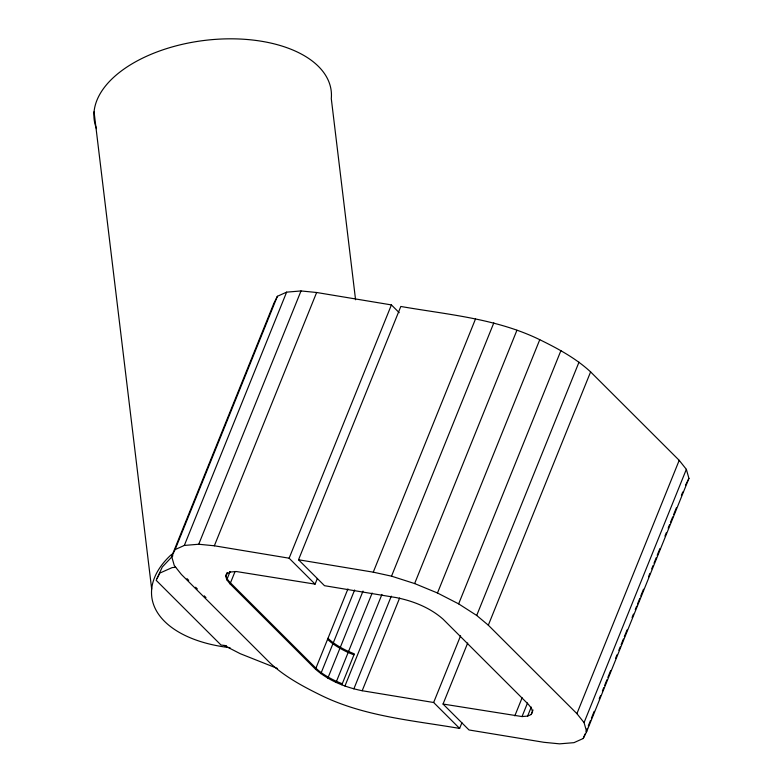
<?xml version="1.0" encoding="UTF-8"?>
<svg xmlns="http://www.w3.org/2000/svg" width="783" height="783" viewBox="0 0 783 783"><rect width="100%" height="100%" fill="white"/><g stroke="black" fill="none" stroke-linecap="round" stroke-linejoin="round"><path stroke-width="1.17" d="M461.901 722.768L459.621 728.425C412.866 720.409 364.359 716.523 321.099 695.353C303.07 686.505 285.1 676.894 270.252 663.162L181.402 574.458L174.257 565.463L171.663 556.419L273.952 303.129L277.388 296.297L286.617 292.147L301.015 290.943L316.635 292.499L391.412 304.91L399.203 312.691M171.663 556.419L175.098 549.597L277.388 296.297M175.098 549.597L184.328 545.438L286.617 292.147M184.328 545.438L198.725 544.244L301.015 290.943M198.725 544.244L214.346 545.79L316.635 292.499M459.621 728.425L433.645 702.498L362.186 690.733C345.313 687.317 328.547 680.691 315.51 669.191L230.065 583.883L226.786 579.763L225.778 576.249L227.148 572.862M229.458 572.549L229.869 571.531M226.786 579.763L229.987 571.844M230.065 583.883L235.086 571.443M317.369 578.48L315.089 584.138L289.123 558.201L391.412 304.91M443.041 704.044L522.026 716.572L527.615 716.102L531.197 714.497L532.528 711.845L531.52 708.331L528.251 704.211L443.061 619.157C429.984 607.628 413.16 600.972 396.208 597.595L324.495 585.694L298.529 559.767L400.818 306.466C447.7 314.639 496.373 318.475 539.761 339.695C557.799 348.543 575.759 358.154 590.607 371.896L679.204 460.335L686.348 469.34L688.942 478.374L586.653 731.674L583.218 738.496L573.988 742.656L559.591 743.85L543.862 742.294L469.017 729.971L443.041 704.044L467.705 642.98M315.51 669.191L347.936 588.904M320.844 673.654L354.63 589.981M327.852 678.156L363.018 591.087M298.529 559.767L373.256 572.167L475.545 318.877M336.073 682.375L372.15 593.044M341.868 684.773L354.347 653.864L348.552 651.476A36.752 11.334 22 0 1 327.989 638.292M344.941 686.035L381.928 594.444M373.256 572.167L391.52 576.171L493.819 322.87M353.847 688.893L391.294 596.166M362.186 690.733L399.633 598.006M391.52 576.171L414.628 583.56L516.927 330.269M586.653 731.674L584.059 722.631L576.905 713.636L488.318 625.186L476.7 615.458L458.642 603.869L437.472 592.995L539.761 339.695M458.642 603.869L560.931 350.578M433.645 702.498L460.59 635.776M476.7 615.458L578.999 362.157M488.318 625.186L590.607 371.896M514.813 715.858L522.124 697.761M522.026 716.572L527.507 702.997M527.615 716.102L531.265 707.059M531.197 714.497L533.027 709.966M576.905 713.636L679.204 460.335M584.059 722.631L686.348 469.34M583.218 738.496L585.038 733.974M585.958 731.714L587.328 728.317M588.239 726.056L590.519 720.409M591.429 718.148L594.17 711.356M599.201 698.925L600.571 695.529M602.391 691.007L603.762 687.611M604.682 685.35L606.962 679.693M607.872 677.432L610.613 670.649M615.634 658.209L617.004 654.823M618.834 650.301L620.205 646.905M621.115 644.644L623.405 638.987M624.315 636.726L627.056 629.943M632.077 617.503L633.447 614.117M635.277 609.585L636.648 606.199M637.558 603.938L639.838 598.281M640.758 596.02L643.489 589.237M648.52 576.797L649.89 573.401M651.71 568.879L653.081 565.492M654.001 563.222L656.281 557.574M657.191 555.313L659.932 548.531M664.953 536.091L666.323 532.694M668.153 528.173L669.524 524.776M670.434 522.515L672.724 516.868M673.634 514.607L676.375 507.815M681.396 495.375L682.766 491.988M225.778 576.249L227.109 573.596L230.701 571.991L236.29 571.521L315.089 584.138M685.507 485.206L688.942 478.374M157.08 578.431L159.82 573.087L172.211 567.577L175.695 567.303M172.916 555.744L162.257 567.049L156.208 580.34L220.982 645.006L226.493 645.75M173.591 553.101L170.645 555.255A119.378 65.283 -6.9 0 0 230.016 647.678M214.346 545.79L289.123 558.201M277.544 668.506L240.244 653.697L224.192 645.437M414.628 583.56L437.472 592.995M353.936 654.882L348.141 652.484A36.752 11.334 22 0 1 327.588 639.3M342.279 683.755L336.475 681.367A36.752 11.334 22 0 1 315.921 668.183L230.476 582.875A36.752 11.334 22 0 1 227.52 572.588M186.99 578.608L188.713 580.33M195.613 587.221L197.336 588.943M204.236 595.834L205.968 597.556M355.57 299.762L331.287 98.599A119.378 65.283 -6.9 0 0 203.286 40.579A119.378 65.283 -6.9 0 0 96.505 128.657M94.058 111.793L151.687 589.159"/></g></svg>
